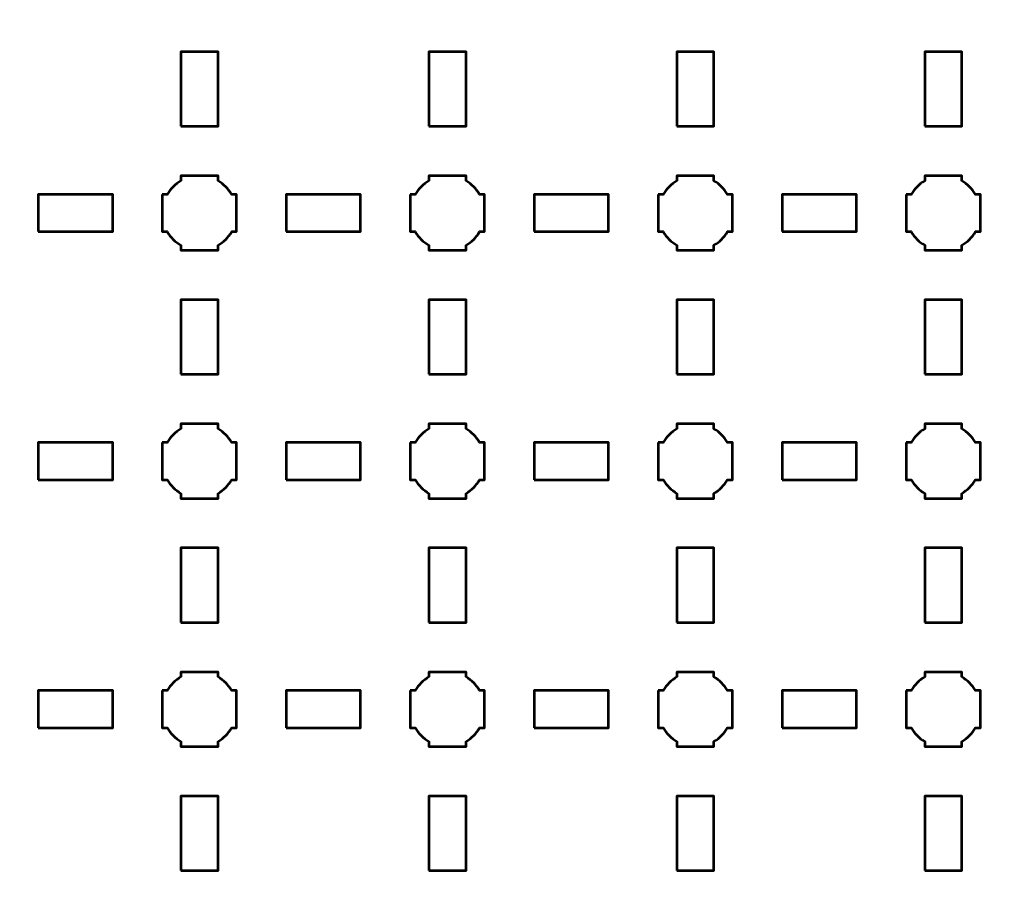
# Model space of a CAD drawing. Header units: centimetres. Extents: x -40.1 to 19.1, y -44.5 to 14.8.
# Drawn here: x -18.95 to -11, y 0.65 to 7.71 of the extents above; entities that cross this region are included whole.
import ezdxf

# ---------------------------------------------------------------- set-up
doc = ezdxf.new("R2010")
doc.units = ezdxf.units.CM
doc.header["$MEASUREMENT"] = 0
doc.layers.add('Layer 1', color=7, linetype='Continuous')

msp = doc.modelspace()

# ---------------------------------------------------------------- linework, layer by layer
at = {"layer": 'Layer 1', "lineweight": 53}
for points in [[(-17.65, 6.85), (-17.35, 6.85), (-17.35, 7.45), (-17.65, 7.45), (-17.65, 6.85)], [(-15.65, 6.85), (-15.35, 6.85), (-15.35, 7.45), (-15.65, 7.45), (-15.65, 6.85)], [(-13.65, 6.85), (-13.35, 6.85), (-13.35, 7.45), (-13.65, 7.45), (-13.65, 6.85)], [(-11.65, 6.85), (-11.35, 6.85), (-11.35, 7.45), (-11.65, 7.45), (-11.65, 6.85)], [(-18.8, 6), (-18.2, 6), (-18.2, 6.3), (-18.8, 6.3), (-18.8, 6)], [(-16.8, 6), (-16.2, 6), (-16.2, 6.3), (-16.8, 6.3), (-16.8, 6)], [(-14.8, 6), (-14.2, 6), (-14.2, 6.3), (-14.8, 6.3), (-14.8, 6)], [(-12.8, 6), (-12.2, 6), (-12.2, 6.3), (-12.8, 6.3), (-12.8, 6)], [(-17.65, 4.85), (-17.35, 4.85), (-17.35, 5.45), (-17.65, 5.45), (-17.65, 4.85)], [(-15.65, 4.85), (-15.35, 4.85), (-15.35, 5.45), (-15.65, 5.45), (-15.65, 4.85)], [(-13.65, 4.85), (-13.35, 4.85), (-13.35, 5.45), (-13.65, 5.45), (-13.65, 4.85)], [(-11.65, 4.85), (-11.35, 4.85), (-11.35, 5.45), (-11.65, 5.45), (-11.65, 4.85)], [(-18.8, 4), (-18.2, 4), (-18.2, 4.3), (-18.8, 4.3), (-18.8, 4)], [(-16.8, 4), (-16.2, 4), (-16.2, 4.3), (-16.8, 4.3), (-16.8, 4)], [(-14.8, 4), (-14.2, 4), (-14.2, 4.3), (-14.8, 4.3), (-14.8, 4)], [(-12.8, 4), (-12.2, 4), (-12.2, 4.3), (-12.8, 4.3), (-12.8, 4)], [(-17.65, 2.85), (-17.35, 2.85), (-17.35, 3.45), (-17.65, 3.45), (-17.65, 2.85)], [(-15.65, 2.85), (-15.35, 2.85), (-15.35, 3.45), (-15.65, 3.45), (-15.65, 2.85)], [(-13.65, 2.85), (-13.35, 2.85), (-13.35, 3.45), (-13.65, 3.45), (-13.65, 2.85)], [(-11.65, 2.85), (-11.35, 2.85), (-11.35, 3.45), (-11.65, 3.45), (-11.65, 2.85)], [(-18.8, 2), (-18.2, 2), (-18.2, 2.3), (-18.8, 2.3), (-18.8, 2)], [(-16.8, 2), (-16.2, 2), (-16.2, 2.3), (-16.8, 2.3), (-16.8, 2)], [(-14.8, 2), (-14.2, 2), (-14.2, 2.3), (-14.8, 2.3), (-14.8, 2)], [(-12.8, 2), (-12.2, 2), (-12.2, 2.3), (-12.8, 2.3), (-12.8, 2)], [(-17.65, 0.85), (-17.35, 0.85), (-17.35, 1.45), (-17.65, 1.45), (-17.65, 0.85)], [(-15.65, 0.85), (-15.35, 0.85), (-15.35, 1.45), (-15.65, 1.45), (-15.65, 0.85)], [(-13.65, 0.85), (-13.35, 0.85), (-13.35, 1.45), (-13.65, 1.45), (-13.65, 0.85)], [(-11.65, 0.85), (-11.35, 0.85), (-11.35, 1.45), (-11.65, 1.45), (-11.65, 0.85)]]:
    msp.add_lwpolyline(points, close=True, dxfattribs=at)
for points, knots in [([(-40.15, -44), (-40.15, -44), (-40.15, 14.3), (-40.15, 14.3), (-40.15, 14.3), (-40.15, 14.57609), (-39.92609, 14.8), (-39.65, 14.8), (-39.65, 14.8), (-39.65, 14.8), (18.65, 14.8), (18.65, 14.8), (18.65, 14.8), (18.92609, 14.8), (19.15, 14.57609), (19.15, 14.3), (19.15, 14.3), (19.15, 14.3), (19.15, -44), (19.15, -44), (19.15, -44), (19.15, -44.27609), (18.92609, -44.5), (18.65, -44.5), (18.65, -44.5), (18.65, -44.5), (-39.65, -44.5), (-39.65, -44.5), (-39.65, -44.5), (-39.92609, -44.5), (-40.15, -44.27609), (-40.15, -44)], [0, 0, 0, 0, 0.125, 0.125, 0.125, 0.125, 0.25, 0.25, 0.25, 0.25, 0.375, 0.375, 0.375, 0.375, 0.5, 0.5, 0.5, 0.5, 0.625, 0.625, 0.625, 0.625, 0.75, 0.75, 0.75, 0.75, 0.875, 0.875, 0.875, 0.875, 1, 1, 1, 1]), ([(-17.8, 6.3), (-17.8, 6.3), (-17.75985, 6.3), (-17.75985, 6.3), (-17.75985, 6.3), (-17.7335, 6.34553), (-17.69553, 6.3835), (-17.65, 6.40985), (-17.65, 6.40985), (-17.65, 6.40985), (-17.65, 6.45), (-17.65, 6.45), (-17.65, 6.45), (-17.65, 6.45), (-17.5, 6.45), (-17.5, 6.45), (-17.5, 6.45), (-17.5, 6.45), (-17.35, 6.45), (-17.35, 6.45), (-17.35, 6.45), (-17.35, 6.45), (-17.35, 6.40985), (-17.35, 6.40985), (-17.35, 6.40985), (-17.30447, 6.3835), (-17.2665, 6.34553), (-17.24015, 6.3), (-17.24015, 6.3), (-17.24015, 6.3), (-17.2, 6.3), (-17.2, 6.3), (-17.2, 6.3), (-17.2, 6.3), (-17.2, 6.15), (-17.2, 6.15), (-17.2, 6.15), (-17.2, 6.15), (-17.2, 6), (-17.2, 6), (-17.2, 6), (-17.2, 6), (-17.24015, 6), (-17.24015, 6), (-17.24015, 6), (-17.2665, 5.95447), (-17.30447, 5.9165), (-17.35, 5.89015), (-17.35, 5.89015), (-17.35, 5.89015), (-17.35, 5.85), (-17.35, 5.85), (-17.35, 5.85), (-17.35, 5.85), (-17.5, 5.85), (-17.5, 5.85), (-17.5, 5.85), (-17.5, 5.85), (-17.65, 5.85), (-17.65, 5.85), (-17.65, 5.85), (-17.65, 5.85), (-17.65, 5.89015), (-17.65, 5.89015), (-17.65, 5.89015), (-17.69553, 5.9165), (-17.7335, 5.95447), (-17.75985, 6), (-17.75985, 6), (-17.75985, 6), (-17.8, 6), (-17.8, 6), (-17.8, 6), (-17.8, 6), (-17.8, 6.15), (-17.8, 6.15), (-17.8, 6.15), (-17.8, 6.15), (-17.8, 6.3), (-17.8, 6.3)], [0, 0, 0, 0, 0.05, 0.05, 0.05, 0.05, 0.1, 0.1, 0.1, 0.1, 0.15, 0.15, 0.15, 0.15, 0.2, 0.2, 0.2, 0.2, 0.25, 0.25, 0.25, 0.25, 0.3, 0.3, 0.3, 0.3, 0.35, 0.35, 0.35, 0.35, 0.4, 0.4, 0.4, 0.4, 0.45, 0.45, 0.45, 0.45, 0.5, 0.5, 0.5, 0.5, 0.55, 0.55, 0.55, 0.55, 0.6, 0.6, 0.6, 0.6, 0.65, 0.65, 0.65, 0.65, 0.7, 0.7, 0.7, 0.7, 0.75, 0.75, 0.75, 0.75, 0.8, 0.8, 0.8, 0.8, 0.85, 0.85, 0.85, 0.85, 0.9, 0.9, 0.9, 0.9, 0.95, 0.95, 0.95, 0.95, 1, 1, 1, 1]), ([(-15.8, 6.3), (-15.8, 6.3), (-15.75985, 6.3), (-15.75985, 6.3), (-15.75985, 6.3), (-15.7335, 6.34553), (-15.69553, 6.3835), (-15.65, 6.40985), (-15.65, 6.40985), (-15.65, 6.40985), (-15.65, 6.45), (-15.65, 6.45), (-15.65, 6.45), (-15.65, 6.45), (-15.5, 6.45), (-15.5, 6.45), (-15.5, 6.45), (-15.5, 6.45), (-15.35, 6.45), (-15.35, 6.45), (-15.35, 6.45), (-15.35, 6.45), (-15.35, 6.40985), (-15.35, 6.40985), (-15.35, 6.40985), (-15.30447, 6.3835), (-15.2665, 6.34553), (-15.24015, 6.3), (-15.24015, 6.3), (-15.24015, 6.3), (-15.2, 6.3), (-15.2, 6.3), (-15.2, 6.3), (-15.2, 6.3), (-15.2, 6.15), (-15.2, 6.15), (-15.2, 6.15), (-15.2, 6.15), (-15.2, 6), (-15.2, 6), (-15.2, 6), (-15.2, 6), (-15.24015, 6), (-15.24015, 6), (-15.24015, 6), (-15.2665, 5.95447), (-15.30447, 5.9165), (-15.35, 5.89015), (-15.35, 5.89015), (-15.35, 5.89015), (-15.35, 5.85), (-15.35, 5.85), (-15.35, 5.85), (-15.35, 5.85), (-15.5, 5.85), (-15.5, 5.85), (-15.5, 5.85), (-15.5, 5.85), (-15.65, 5.85), (-15.65, 5.85), (-15.65, 5.85), (-15.65, 5.85), (-15.65, 5.89015), (-15.65, 5.89015), (-15.65, 5.89015), (-15.69553, 5.9165), (-15.7335, 5.95447), (-15.75985, 6), (-15.75985, 6), (-15.75985, 6), (-15.8, 6), (-15.8, 6), (-15.8, 6), (-15.8, 6), (-15.8, 6.15), (-15.8, 6.15), (-15.8, 6.15), (-15.8, 6.15), (-15.8, 6.3), (-15.8, 6.3)], [0, 0, 0, 0, 0.05, 0.05, 0.05, 0.05, 0.1, 0.1, 0.1, 0.1, 0.15, 0.15, 0.15, 0.15, 0.2, 0.2, 0.2, 0.2, 0.25, 0.25, 0.25, 0.25, 0.3, 0.3, 0.3, 0.3, 0.35, 0.35, 0.35, 0.35, 0.4, 0.4, 0.4, 0.4, 0.45, 0.45, 0.45, 0.45, 0.5, 0.5, 0.5, 0.5, 0.55, 0.55, 0.55, 0.55, 0.6, 0.6, 0.6, 0.6, 0.65, 0.65, 0.65, 0.65, 0.7, 0.7, 0.7, 0.7, 0.75, 0.75, 0.75, 0.75, 0.8, 0.8, 0.8, 0.8, 0.85, 0.85, 0.85, 0.85, 0.9, 0.9, 0.9, 0.9, 0.95, 0.95, 0.95, 0.95, 1, 1, 1, 1]), ([(-13.8, 6.3), (-13.8, 6.3), (-13.75985, 6.3), (-13.75985, 6.3), (-13.75985, 6.3), (-13.7335, 6.34553), (-13.69553, 6.3835), (-13.65, 6.40985), (-13.65, 6.40985), (-13.65, 6.40985), (-13.65, 6.45), (-13.65, 6.45), (-13.65, 6.45), (-13.65, 6.45), (-13.5, 6.45), (-13.5, 6.45), (-13.5, 6.45), (-13.5, 6.45), (-13.35, 6.45), (-13.35, 6.45), (-13.35, 6.45), (-13.35, 6.45), (-13.35, 6.40985), (-13.35, 6.40985), (-13.35, 6.40985), (-13.30447, 6.3835), (-13.2665, 6.34553), (-13.24015, 6.3), (-13.24015, 6.3), (-13.24015, 6.3), (-13.2, 6.3), (-13.2, 6.3), (-13.2, 6.3), (-13.2, 6.3), (-13.2, 6.15), (-13.2, 6.15), (-13.2, 6.15), (-13.2, 6.15), (-13.2, 6), (-13.2, 6), (-13.2, 6), (-13.2, 6), (-13.24015, 6), (-13.24015, 6), (-13.24015, 6), (-13.2665, 5.95447), (-13.30447, 5.9165), (-13.35, 5.89015), (-13.35, 5.89015), (-13.35, 5.89015), (-13.35, 5.85), (-13.35, 5.85), (-13.35, 5.85), (-13.35, 5.85), (-13.5, 5.85), (-13.5, 5.85), (-13.5, 5.85), (-13.5, 5.85), (-13.65, 5.85), (-13.65, 5.85), (-13.65, 5.85), (-13.65, 5.85), (-13.65, 5.89015), (-13.65, 5.89015), (-13.65, 5.89015), (-13.69553, 5.9165), (-13.7335, 5.95447), (-13.75985, 6), (-13.75985, 6), (-13.75985, 6), (-13.8, 6), (-13.8, 6), (-13.8, 6), (-13.8, 6), (-13.8, 6.15), (-13.8, 6.15), (-13.8, 6.15), (-13.8, 6.15), (-13.8, 6.3), (-13.8, 6.3)], [0, 0, 0, 0, 0.05, 0.05, 0.05, 0.05, 0.1, 0.1, 0.1, 0.1, 0.15, 0.15, 0.15, 0.15, 0.2, 0.2, 0.2, 0.2, 0.25, 0.25, 0.25, 0.25, 0.3, 0.3, 0.3, 0.3, 0.35, 0.35, 0.35, 0.35, 0.4, 0.4, 0.4, 0.4, 0.45, 0.45, 0.45, 0.45, 0.5, 0.5, 0.5, 0.5, 0.55, 0.55, 0.55, 0.55, 0.6, 0.6, 0.6, 0.6, 0.65, 0.65, 0.65, 0.65, 0.7, 0.7, 0.7, 0.7, 0.75, 0.75, 0.75, 0.75, 0.8, 0.8, 0.8, 0.8, 0.85, 0.85, 0.85, 0.85, 0.9, 0.9, 0.9, 0.9, 0.95, 0.95, 0.95, 0.95, 1, 1, 1, 1]), ([(-11.8, 6.3), (-11.8, 6.3), (-11.75985, 6.3), (-11.75985, 6.3), (-11.75985, 6.3), (-11.7335, 6.34553), (-11.69553, 6.3835), (-11.65, 6.40985), (-11.65, 6.40985), (-11.65, 6.40985), (-11.65, 6.45), (-11.65, 6.45), (-11.65, 6.45), (-11.65, 6.45), (-11.5, 6.45), (-11.5, 6.45), (-11.5, 6.45), (-11.5, 6.45), (-11.35, 6.45), (-11.35, 6.45), (-11.35, 6.45), (-11.35, 6.45), (-11.35, 6.40985), (-11.35, 6.40985), (-11.35, 6.40985), (-11.30447, 6.3835), (-11.2665, 6.34553), (-11.24015, 6.3), (-11.24015, 6.3), (-11.24015, 6.3), (-11.2, 6.3), (-11.2, 6.3), (-11.2, 6.3), (-11.2, 6.3), (-11.2, 6.15), (-11.2, 6.15), (-11.2, 6.15), (-11.2, 6.15), (-11.2, 6), (-11.2, 6), (-11.2, 6), (-11.2, 6), (-11.24015, 6), (-11.24015, 6), (-11.24015, 6), (-11.2665, 5.95447), (-11.30447, 5.9165), (-11.35, 5.89015), (-11.35, 5.89015), (-11.35, 5.89015), (-11.35, 5.85), (-11.35, 5.85), (-11.35, 5.85), (-11.35, 5.85), (-11.5, 5.85), (-11.5, 5.85), (-11.5, 5.85), (-11.5, 5.85), (-11.65, 5.85), (-11.65, 5.85), (-11.65, 5.85), (-11.65, 5.85), (-11.65, 5.89015), (-11.65, 5.89015), (-11.65, 5.89015), (-11.69553, 5.9165), (-11.7335, 5.95447), (-11.75985, 6), (-11.75985, 6), (-11.75985, 6), (-11.8, 6), (-11.8, 6), (-11.8, 6), (-11.8, 6), (-11.8, 6.15), (-11.8, 6.15), (-11.8, 6.15), (-11.8, 6.15), (-11.8, 6.3), (-11.8, 6.3)], [0, 0, 0, 0, 0.05, 0.05, 0.05, 0.05, 0.1, 0.1, 0.1, 0.1, 0.15, 0.15, 0.15, 0.15, 0.2, 0.2, 0.2, 0.2, 0.25, 0.25, 0.25, 0.25, 0.3, 0.3, 0.3, 0.3, 0.35, 0.35, 0.35, 0.35, 0.4, 0.4, 0.4, 0.4, 0.45, 0.45, 0.45, 0.45, 0.5, 0.5, 0.5, 0.5, 0.55, 0.55, 0.55, 0.55, 0.6, 0.6, 0.6, 0.6, 0.65, 0.65, 0.65, 0.65, 0.7, 0.7, 0.7, 0.7, 0.75, 0.75, 0.75, 0.75, 0.8, 0.8, 0.8, 0.8, 0.85, 0.85, 0.85, 0.85, 0.9, 0.9, 0.9, 0.9, 0.95, 0.95, 0.95, 0.95, 1, 1, 1, 1]), ([(-17.8, 4.3), (-17.8, 4.3), (-17.75985, 4.3), (-17.75985, 4.3), (-17.75985, 4.3), (-17.7335, 4.34553), (-17.69553, 4.3835), (-17.65, 4.40985), (-17.65, 4.40985), (-17.65, 4.40985), (-17.65, 4.45), (-17.65, 4.45), (-17.65, 4.45), (-17.65, 4.45), (-17.5, 4.45), (-17.5, 4.45), (-17.5, 4.45), (-17.5, 4.45), (-17.35, 4.45), (-17.35, 4.45), (-17.35, 4.45), (-17.35, 4.45), (-17.35, 4.40985), (-17.35, 4.40985), (-17.35, 4.40985), (-17.30447, 4.3835), (-17.2665, 4.34553), (-17.24015, 4.3), (-17.24015, 4.3), (-17.24015, 4.3), (-17.2, 4.3), (-17.2, 4.3), (-17.2, 4.3), (-17.2, 4.3), (-17.2, 4.15), (-17.2, 4.15), (-17.2, 4.15), (-17.2, 4.15), (-17.2, 4), (-17.2, 4), (-17.2, 4), (-17.2, 4), (-17.24015, 4), (-17.24015, 4), (-17.24015, 4), (-17.2665, 3.95447), (-17.30447, 3.9165), (-17.35, 3.89015), (-17.35, 3.89015), (-17.35, 3.89015), (-17.35, 3.85), (-17.35, 3.85), (-17.35, 3.85), (-17.35, 3.85), (-17.5, 3.85), (-17.5, 3.85), (-17.5, 3.85), (-17.5, 3.85), (-17.65, 3.85), (-17.65, 3.85), (-17.65, 3.85), (-17.65, 3.85), (-17.65, 3.89015), (-17.65, 3.89015), (-17.65, 3.89015), (-17.69553, 3.9165), (-17.7335, 3.95447), (-17.75985, 4), (-17.75985, 4), (-17.75985, 4), (-17.8, 4), (-17.8, 4), (-17.8, 4), (-17.8, 4), (-17.8, 4.15), (-17.8, 4.15), (-17.8, 4.15), (-17.8, 4.15), (-17.8, 4.3), (-17.8, 4.3)], [0, 0, 0, 0, 0.05, 0.05, 0.05, 0.05, 0.1, 0.1, 0.1, 0.1, 0.15, 0.15, 0.15, 0.15, 0.2, 0.2, 0.2, 0.2, 0.25, 0.25, 0.25, 0.25, 0.3, 0.3, 0.3, 0.3, 0.35, 0.35, 0.35, 0.35, 0.4, 0.4, 0.4, 0.4, 0.45, 0.45, 0.45, 0.45, 0.5, 0.5, 0.5, 0.5, 0.55, 0.55, 0.55, 0.55, 0.6, 0.6, 0.6, 0.6, 0.65, 0.65, 0.65, 0.65, 0.7, 0.7, 0.7, 0.7, 0.75, 0.75, 0.75, 0.75, 0.8, 0.8, 0.8, 0.8, 0.85, 0.85, 0.85, 0.85, 0.9, 0.9, 0.9, 0.9, 0.95, 0.95, 0.95, 0.95, 1, 1, 1, 1]), ([(-15.8, 4.3), (-15.8, 4.3), (-15.75985, 4.3), (-15.75985, 4.3), (-15.75985, 4.3), (-15.7335, 4.34553), (-15.69553, 4.3835), (-15.65, 4.40985), (-15.65, 4.40985), (-15.65, 4.40985), (-15.65, 4.45), (-15.65, 4.45), (-15.65, 4.45), (-15.65, 4.45), (-15.5, 4.45), (-15.5, 4.45), (-15.5, 4.45), (-15.5, 4.45), (-15.35, 4.45), (-15.35, 4.45), (-15.35, 4.45), (-15.35, 4.45), (-15.35, 4.40985), (-15.35, 4.40985), (-15.35, 4.40985), (-15.30447, 4.3835), (-15.2665, 4.34553), (-15.24015, 4.3), (-15.24015, 4.3), (-15.24015, 4.3), (-15.2, 4.3), (-15.2, 4.3), (-15.2, 4.3), (-15.2, 4.3), (-15.2, 4.15), (-15.2, 4.15), (-15.2, 4.15), (-15.2, 4.15), (-15.2, 4), (-15.2, 4), (-15.2, 4), (-15.2, 4), (-15.24015, 4), (-15.24015, 4), (-15.24015, 4), (-15.2665, 3.95447), (-15.30447, 3.9165), (-15.35, 3.89015), (-15.35, 3.89015), (-15.35, 3.89015), (-15.35, 3.85), (-15.35, 3.85), (-15.35, 3.85), (-15.35, 3.85), (-15.5, 3.85), (-15.5, 3.85), (-15.5, 3.85), (-15.5, 3.85), (-15.65, 3.85), (-15.65, 3.85), (-15.65, 3.85), (-15.65, 3.85), (-15.65, 3.89015), (-15.65, 3.89015), (-15.65, 3.89015), (-15.69553, 3.9165), (-15.7335, 3.95447), (-15.75985, 4), (-15.75985, 4), (-15.75985, 4), (-15.8, 4), (-15.8, 4), (-15.8, 4), (-15.8, 4), (-15.8, 4.15), (-15.8, 4.15), (-15.8, 4.15), (-15.8, 4.15), (-15.8, 4.3), (-15.8, 4.3)], [0, 0, 0, 0, 0.05, 0.05, 0.05, 0.05, 0.1, 0.1, 0.1, 0.1, 0.15, 0.15, 0.15, 0.15, 0.2, 0.2, 0.2, 0.2, 0.25, 0.25, 0.25, 0.25, 0.3, 0.3, 0.3, 0.3, 0.35, 0.35, 0.35, 0.35, 0.4, 0.4, 0.4, 0.4, 0.45, 0.45, 0.45, 0.45, 0.5, 0.5, 0.5, 0.5, 0.55, 0.55, 0.55, 0.55, 0.6, 0.6, 0.6, 0.6, 0.65, 0.65, 0.65, 0.65, 0.7, 0.7, 0.7, 0.7, 0.75, 0.75, 0.75, 0.75, 0.8, 0.8, 0.8, 0.8, 0.85, 0.85, 0.85, 0.85, 0.9, 0.9, 0.9, 0.9, 0.95, 0.95, 0.95, 0.95, 1, 1, 1, 1]), ([(-13.8, 4.3), (-13.8, 4.3), (-13.75985, 4.3), (-13.75985, 4.3), (-13.75985, 4.3), (-13.7335, 4.34553), (-13.69553, 4.3835), (-13.65, 4.40985), (-13.65, 4.40985), (-13.65, 4.40985), (-13.65, 4.45), (-13.65, 4.45), (-13.65, 4.45), (-13.65, 4.45), (-13.5, 4.45), (-13.5, 4.45), (-13.5, 4.45), (-13.5, 4.45), (-13.35, 4.45), (-13.35, 4.45), (-13.35, 4.45), (-13.35, 4.45), (-13.35, 4.40985), (-13.35, 4.40985), (-13.35, 4.40985), (-13.30447, 4.3835), (-13.2665, 4.34553), (-13.24015, 4.3), (-13.24015, 4.3), (-13.24015, 4.3), (-13.2, 4.3), (-13.2, 4.3), (-13.2, 4.3), (-13.2, 4.3), (-13.2, 4.15), (-13.2, 4.15), (-13.2, 4.15), (-13.2, 4.15), (-13.2, 4), (-13.2, 4), (-13.2, 4), (-13.2, 4), (-13.24015, 4), (-13.24015, 4), (-13.24015, 4), (-13.2665, 3.95447), (-13.30447, 3.9165), (-13.35, 3.89015), (-13.35, 3.89015), (-13.35, 3.89015), (-13.35, 3.85), (-13.35, 3.85), (-13.35, 3.85), (-13.35, 3.85), (-13.5, 3.85), (-13.5, 3.85), (-13.5, 3.85), (-13.5, 3.85), (-13.65, 3.85), (-13.65, 3.85), (-13.65, 3.85), (-13.65, 3.85), (-13.65, 3.89015), (-13.65, 3.89015), (-13.65, 3.89015), (-13.69553, 3.9165), (-13.7335, 3.95447), (-13.75985, 4), (-13.75985, 4), (-13.75985, 4), (-13.8, 4), (-13.8, 4), (-13.8, 4), (-13.8, 4), (-13.8, 4.15), (-13.8, 4.15), (-13.8, 4.15), (-13.8, 4.15), (-13.8, 4.3), (-13.8, 4.3)], [0, 0, 0, 0, 0.05, 0.05, 0.05, 0.05, 0.1, 0.1, 0.1, 0.1, 0.15, 0.15, 0.15, 0.15, 0.2, 0.2, 0.2, 0.2, 0.25, 0.25, 0.25, 0.25, 0.3, 0.3, 0.3, 0.3, 0.35, 0.35, 0.35, 0.35, 0.4, 0.4, 0.4, 0.4, 0.45, 0.45, 0.45, 0.45, 0.5, 0.5, 0.5, 0.5, 0.55, 0.55, 0.55, 0.55, 0.6, 0.6, 0.6, 0.6, 0.65, 0.65, 0.65, 0.65, 0.7, 0.7, 0.7, 0.7, 0.75, 0.75, 0.75, 0.75, 0.8, 0.8, 0.8, 0.8, 0.85, 0.85, 0.85, 0.85, 0.9, 0.9, 0.9, 0.9, 0.95, 0.95, 0.95, 0.95, 1, 1, 1, 1]), ([(-11.8, 4.3), (-11.8, 4.3), (-11.75985, 4.3), (-11.75985, 4.3), (-11.75985, 4.3), (-11.7335, 4.34553), (-11.69553, 4.3835), (-11.65, 4.40985), (-11.65, 4.40985), (-11.65, 4.40985), (-11.65, 4.45), (-11.65, 4.45), (-11.65, 4.45), (-11.65, 4.45), (-11.5, 4.45), (-11.5, 4.45), (-11.5, 4.45), (-11.5, 4.45), (-11.35, 4.45), (-11.35, 4.45), (-11.35, 4.45), (-11.35, 4.45), (-11.35, 4.40985), (-11.35, 4.40985), (-11.35, 4.40985), (-11.30447, 4.3835), (-11.2665, 4.34553), (-11.24015, 4.3), (-11.24015, 4.3), (-11.24015, 4.3), (-11.2, 4.3), (-11.2, 4.3), (-11.2, 4.3), (-11.2, 4.3), (-11.2, 4.15), (-11.2, 4.15), (-11.2, 4.15), (-11.2, 4.15), (-11.2, 4), (-11.2, 4), (-11.2, 4), (-11.2, 4), (-11.24015, 4), (-11.24015, 4), (-11.24015, 4), (-11.2665, 3.95447), (-11.30447, 3.9165), (-11.35, 3.89015), (-11.35, 3.89015), (-11.35, 3.89015), (-11.35, 3.85), (-11.35, 3.85), (-11.35, 3.85), (-11.35, 3.85), (-11.5, 3.85), (-11.5, 3.85), (-11.5, 3.85), (-11.5, 3.85), (-11.65, 3.85), (-11.65, 3.85), (-11.65, 3.85), (-11.65, 3.85), (-11.65, 3.89015), (-11.65, 3.89015), (-11.65, 3.89015), (-11.69553, 3.9165), (-11.7335, 3.95447), (-11.75985, 4), (-11.75985, 4), (-11.75985, 4), (-11.8, 4), (-11.8, 4), (-11.8, 4), (-11.8, 4), (-11.8, 4.15), (-11.8, 4.15), (-11.8, 4.15), (-11.8, 4.15), (-11.8, 4.3), (-11.8, 4.3)], [0, 0, 0, 0, 0.05, 0.05, 0.05, 0.05, 0.1, 0.1, 0.1, 0.1, 0.15, 0.15, 0.15, 0.15, 0.2, 0.2, 0.2, 0.2, 0.25, 0.25, 0.25, 0.25, 0.3, 0.3, 0.3, 0.3, 0.35, 0.35, 0.35, 0.35, 0.4, 0.4, 0.4, 0.4, 0.45, 0.45, 0.45, 0.45, 0.5, 0.5, 0.5, 0.5, 0.55, 0.55, 0.55, 0.55, 0.6, 0.6, 0.6, 0.6, 0.65, 0.65, 0.65, 0.65, 0.7, 0.7, 0.7, 0.7, 0.75, 0.75, 0.75, 0.75, 0.8, 0.8, 0.8, 0.8, 0.85, 0.85, 0.85, 0.85, 0.9, 0.9, 0.9, 0.9, 0.95, 0.95, 0.95, 0.95, 1, 1, 1, 1]), ([(-17.8, 2.3), (-17.8, 2.3), (-17.75985, 2.3), (-17.75985, 2.3), (-17.75985, 2.3), (-17.7335, 2.34553), (-17.69553, 2.3835), (-17.65, 2.40985), (-17.65, 2.40985), (-17.65, 2.40985), (-17.65, 2.45), (-17.65, 2.45), (-17.65, 2.45), (-17.65, 2.45), (-17.5, 2.45), (-17.5, 2.45), (-17.5, 2.45), (-17.5, 2.45), (-17.35, 2.45), (-17.35, 2.45), (-17.35, 2.45), (-17.35, 2.45), (-17.35, 2.40985), (-17.35, 2.40985), (-17.35, 2.40985), (-17.30447, 2.3835), (-17.2665, 2.34553), (-17.24015, 2.3), (-17.24015, 2.3), (-17.24015, 2.3), (-17.2, 2.3), (-17.2, 2.3), (-17.2, 2.3), (-17.2, 2.3), (-17.2, 2.15), (-17.2, 2.15), (-17.2, 2.15), (-17.2, 2.15), (-17.2, 2), (-17.2, 2), (-17.2, 2), (-17.2, 2), (-17.24015, 2), (-17.24015, 2), (-17.24015, 2), (-17.2665, 1.95447), (-17.30447, 1.9165), (-17.35, 1.89015), (-17.35, 1.89015), (-17.35, 1.89015), (-17.35, 1.85), (-17.35, 1.85), (-17.35, 1.85), (-17.35, 1.85), (-17.5, 1.85), (-17.5, 1.85), (-17.5, 1.85), (-17.5, 1.85), (-17.65, 1.85), (-17.65, 1.85), (-17.65, 1.85), (-17.65, 1.85), (-17.65, 1.89015), (-17.65, 1.89015), (-17.65, 1.89015), (-17.69553, 1.9165), (-17.7335, 1.95447), (-17.75985, 2), (-17.75985, 2), (-17.75985, 2), (-17.8, 2), (-17.8, 2), (-17.8, 2), (-17.8, 2), (-17.8, 2.15), (-17.8, 2.15), (-17.8, 2.15), (-17.8, 2.15), (-17.8, 2.3), (-17.8, 2.3)], [0, 0, 0, 0, 0.05, 0.05, 0.05, 0.05, 0.1, 0.1, 0.1, 0.1, 0.15, 0.15, 0.15, 0.15, 0.2, 0.2, 0.2, 0.2, 0.25, 0.25, 0.25, 0.25, 0.3, 0.3, 0.3, 0.3, 0.35, 0.35, 0.35, 0.35, 0.4, 0.4, 0.4, 0.4, 0.45, 0.45, 0.45, 0.45, 0.5, 0.5, 0.5, 0.5, 0.55, 0.55, 0.55, 0.55, 0.6, 0.6, 0.6, 0.6, 0.65, 0.65, 0.65, 0.65, 0.7, 0.7, 0.7, 0.7, 0.75, 0.75, 0.75, 0.75, 0.8, 0.8, 0.8, 0.8, 0.85, 0.85, 0.85, 0.85, 0.9, 0.9, 0.9, 0.9, 0.95, 0.95, 0.95, 0.95, 1, 1, 1, 1]), ([(-15.8, 2.3), (-15.8, 2.3), (-15.75985, 2.3), (-15.75985, 2.3), (-15.75985, 2.3), (-15.7335, 2.34553), (-15.69553, 2.3835), (-15.65, 2.40985), (-15.65, 2.40985), (-15.65, 2.40985), (-15.65, 2.45), (-15.65, 2.45), (-15.65, 2.45), (-15.65, 2.45), (-15.5, 2.45), (-15.5, 2.45), (-15.5, 2.45), (-15.5, 2.45), (-15.35, 2.45), (-15.35, 2.45), (-15.35, 2.45), (-15.35, 2.45), (-15.35, 2.40985), (-15.35, 2.40985), (-15.35, 2.40985), (-15.30447, 2.3835), (-15.2665, 2.34553), (-15.24015, 2.3), (-15.24015, 2.3), (-15.24015, 2.3), (-15.2, 2.3), (-15.2, 2.3), (-15.2, 2.3), (-15.2, 2.3), (-15.2, 2.15), (-15.2, 2.15), (-15.2, 2.15), (-15.2, 2.15), (-15.2, 2), (-15.2, 2), (-15.2, 2), (-15.2, 2), (-15.24015, 2), (-15.24015, 2), (-15.24015, 2), (-15.2665, 1.95447), (-15.30447, 1.9165), (-15.35, 1.89015), (-15.35, 1.89015), (-15.35, 1.89015), (-15.35, 1.85), (-15.35, 1.85), (-15.35, 1.85), (-15.35, 1.85), (-15.5, 1.85), (-15.5, 1.85), (-15.5, 1.85), (-15.5, 1.85), (-15.65, 1.85), (-15.65, 1.85), (-15.65, 1.85), (-15.65, 1.85), (-15.65, 1.89015), (-15.65, 1.89015), (-15.65, 1.89015), (-15.69553, 1.9165), (-15.7335, 1.95447), (-15.75985, 2), (-15.75985, 2), (-15.75985, 2), (-15.8, 2), (-15.8, 2), (-15.8, 2), (-15.8, 2), (-15.8, 2.15), (-15.8, 2.15), (-15.8, 2.15), (-15.8, 2.15), (-15.8, 2.3), (-15.8, 2.3)], [0, 0, 0, 0, 0.05, 0.05, 0.05, 0.05, 0.1, 0.1, 0.1, 0.1, 0.15, 0.15, 0.15, 0.15, 0.2, 0.2, 0.2, 0.2, 0.25, 0.25, 0.25, 0.25, 0.3, 0.3, 0.3, 0.3, 0.35, 0.35, 0.35, 0.35, 0.4, 0.4, 0.4, 0.4, 0.45, 0.45, 0.45, 0.45, 0.5, 0.5, 0.5, 0.5, 0.55, 0.55, 0.55, 0.55, 0.6, 0.6, 0.6, 0.6, 0.65, 0.65, 0.65, 0.65, 0.7, 0.7, 0.7, 0.7, 0.75, 0.75, 0.75, 0.75, 0.8, 0.8, 0.8, 0.8, 0.85, 0.85, 0.85, 0.85, 0.9, 0.9, 0.9, 0.9, 0.95, 0.95, 0.95, 0.95, 1, 1, 1, 1]), ([(-13.8, 2.3), (-13.8, 2.3), (-13.75985, 2.3), (-13.75985, 2.3), (-13.75985, 2.3), (-13.7335, 2.34553), (-13.69553, 2.3835), (-13.65, 2.40985), (-13.65, 2.40985), (-13.65, 2.40985), (-13.65, 2.45), (-13.65, 2.45), (-13.65, 2.45), (-13.65, 2.45), (-13.5, 2.45), (-13.5, 2.45), (-13.5, 2.45), (-13.5, 2.45), (-13.35, 2.45), (-13.35, 2.45), (-13.35, 2.45), (-13.35, 2.45), (-13.35, 2.40985), (-13.35, 2.40985), (-13.35, 2.40985), (-13.30447, 2.3835), (-13.2665, 2.34553), (-13.24015, 2.3), (-13.24015, 2.3), (-13.24015, 2.3), (-13.2, 2.3), (-13.2, 2.3), (-13.2, 2.3), (-13.2, 2.3), (-13.2, 2.15), (-13.2, 2.15), (-13.2, 2.15), (-13.2, 2.15), (-13.2, 2), (-13.2, 2), (-13.2, 2), (-13.2, 2), (-13.24015, 2), (-13.24015, 2), (-13.24015, 2), (-13.2665, 1.95447), (-13.30447, 1.9165), (-13.35, 1.89015), (-13.35, 1.89015), (-13.35, 1.89015), (-13.35, 1.85), (-13.35, 1.85), (-13.35, 1.85), (-13.35, 1.85), (-13.5, 1.85), (-13.5, 1.85), (-13.5, 1.85), (-13.5, 1.85), (-13.65, 1.85), (-13.65, 1.85), (-13.65, 1.85), (-13.65, 1.85), (-13.65, 1.89015), (-13.65, 1.89015), (-13.65, 1.89015), (-13.69553, 1.9165), (-13.7335, 1.95447), (-13.75985, 2), (-13.75985, 2), (-13.75985, 2), (-13.8, 2), (-13.8, 2), (-13.8, 2), (-13.8, 2), (-13.8, 2.15), (-13.8, 2.15), (-13.8, 2.15), (-13.8, 2.15), (-13.8, 2.3), (-13.8, 2.3)], [0, 0, 0, 0, 0.05, 0.05, 0.05, 0.05, 0.1, 0.1, 0.1, 0.1, 0.15, 0.15, 0.15, 0.15, 0.2, 0.2, 0.2, 0.2, 0.25, 0.25, 0.25, 0.25, 0.3, 0.3, 0.3, 0.3, 0.35, 0.35, 0.35, 0.35, 0.4, 0.4, 0.4, 0.4, 0.45, 0.45, 0.45, 0.45, 0.5, 0.5, 0.5, 0.5, 0.55, 0.55, 0.55, 0.55, 0.6, 0.6, 0.6, 0.6, 0.65, 0.65, 0.65, 0.65, 0.7, 0.7, 0.7, 0.7, 0.75, 0.75, 0.75, 0.75, 0.8, 0.8, 0.8, 0.8, 0.85, 0.85, 0.85, 0.85, 0.9, 0.9, 0.9, 0.9, 0.95, 0.95, 0.95, 0.95, 1, 1, 1, 1]), ([(-11.8, 2.3), (-11.8, 2.3), (-11.75985, 2.3), (-11.75985, 2.3), (-11.75985, 2.3), (-11.7335, 2.34553), (-11.69553, 2.3835), (-11.65, 2.40985), (-11.65, 2.40985), (-11.65, 2.40985), (-11.65, 2.45), (-11.65, 2.45), (-11.65, 2.45), (-11.65, 2.45), (-11.5, 2.45), (-11.5, 2.45), (-11.5, 2.45), (-11.5, 2.45), (-11.35, 2.45), (-11.35, 2.45), (-11.35, 2.45), (-11.35, 2.45), (-11.35, 2.40985), (-11.35, 2.40985), (-11.35, 2.40985), (-11.30447, 2.3835), (-11.2665, 2.34553), (-11.24015, 2.3), (-11.24015, 2.3), (-11.24015, 2.3), (-11.2, 2.3), (-11.2, 2.3), (-11.2, 2.3), (-11.2, 2.3), (-11.2, 2.15), (-11.2, 2.15), (-11.2, 2.15), (-11.2, 2.15), (-11.2, 2), (-11.2, 2), (-11.2, 2), (-11.2, 2), (-11.24015, 2), (-11.24015, 2), (-11.24015, 2), (-11.2665, 1.95447), (-11.30447, 1.9165), (-11.35, 1.89015), (-11.35, 1.89015), (-11.35, 1.89015), (-11.35, 1.85), (-11.35, 1.85), (-11.35, 1.85), (-11.35, 1.85), (-11.5, 1.85), (-11.5, 1.85), (-11.5, 1.85), (-11.5, 1.85), (-11.65, 1.85), (-11.65, 1.85), (-11.65, 1.85), (-11.65, 1.85), (-11.65, 1.89015), (-11.65, 1.89015), (-11.65, 1.89015), (-11.69553, 1.9165), (-11.7335, 1.95447), (-11.75985, 2), (-11.75985, 2), (-11.75985, 2), (-11.8, 2), (-11.8, 2), (-11.8, 2), (-11.8, 2), (-11.8, 2.15), (-11.8, 2.15), (-11.8, 2.15), (-11.8, 2.15), (-11.8, 2.3), (-11.8, 2.3)], [0, 0, 0, 0, 0.05, 0.05, 0.05, 0.05, 0.1, 0.1, 0.1, 0.1, 0.15, 0.15, 0.15, 0.15, 0.2, 0.2, 0.2, 0.2, 0.25, 0.25, 0.25, 0.25, 0.3, 0.3, 0.3, 0.3, 0.35, 0.35, 0.35, 0.35, 0.4, 0.4, 0.4, 0.4, 0.45, 0.45, 0.45, 0.45, 0.5, 0.5, 0.5, 0.5, 0.55, 0.55, 0.55, 0.55, 0.6, 0.6, 0.6, 0.6, 0.65, 0.65, 0.65, 0.65, 0.7, 0.7, 0.7, 0.7, 0.75, 0.75, 0.75, 0.75, 0.8, 0.8, 0.8, 0.8, 0.85, 0.85, 0.85, 0.85, 0.9, 0.9, 0.9, 0.9, 0.95, 0.95, 0.95, 0.95, 1, 1, 1, 1])]:
    msp.add_open_spline(points, degree=3, knots=knots, dxfattribs=at)

doc.saveas('drawing.dxf')
